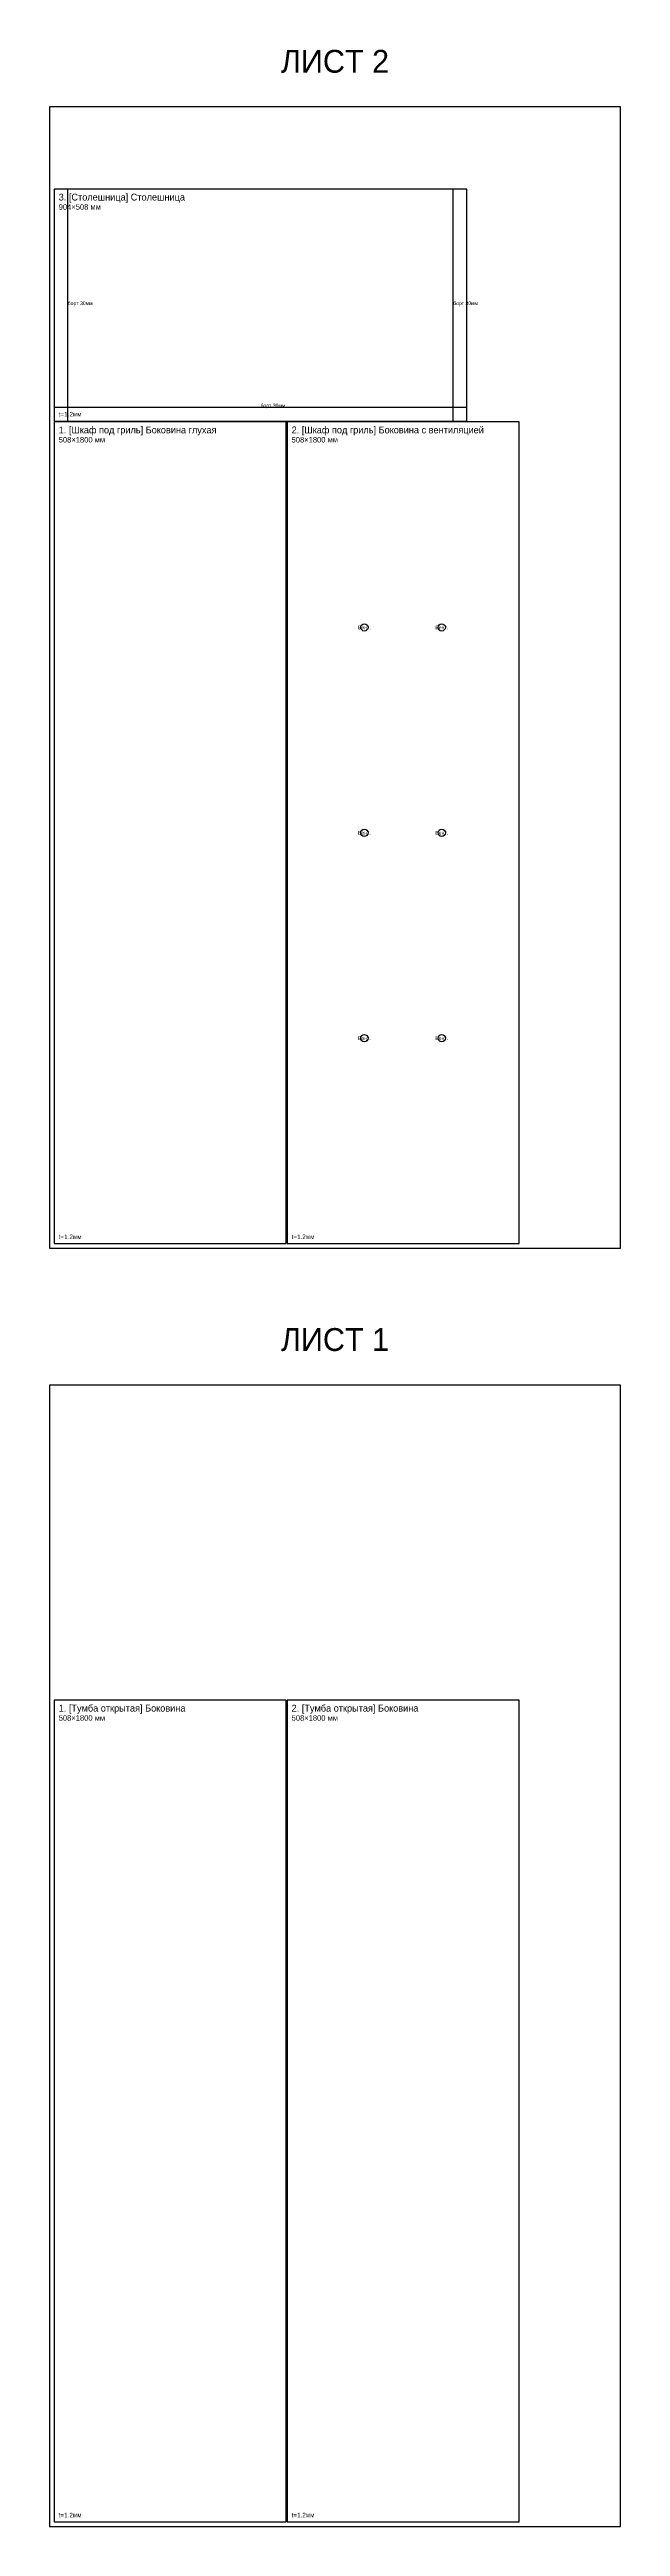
# Model space of a CAD drawing. Header units: metres. Extents: x 0 to 1250, y 0 to 11026.
# Drawn here: x 0 to 1250, y 0 to 5426 of the extents above; entities that cross this region are included whole.
import ezdxf
from ezdxf.enums import TextEntityAlignment as Align

# ---------------------------------------------------------------- set-up
doc = ezdxf.new("R2010")
doc.units = ezdxf.units.M
doc.linetypes.add('DASHED', pattern=[1.524, 1.27, -0.254])
for name, color, linetype in [('BEND', 4, 'Continuous'), ('CUT', 5, 'Continuous'), ('CUTOUT', 6, 'Continuous'), ('SHEET', 1, 'Continuous'), ('TEXT', 7, 'Continuous')]:
    doc.layers.add(name, color=color, linetype=linetype)

msp = doc.modelspace()

# ---------------------------------------------------------------- linework, layer by layer
at = {"layer": 'BEND', "color": 4, "linetype": 'DASHED'}
for p, q in [((40, 4612), (40, 5120)), ((884, 4612), (884, 5120)), ((10, 4642), (914, 4642))]:
    msp.add_line(p, q, dxfattribs=at)
at = {"layer": 'CUT', "color": 5}
for points in [[(10, 4612), (914, 4612), (914, 5120), (10, 5120), (10, 4612)], [(10, 2810), (518, 2810), (518, 4610), (10, 4610), (10, 2810)], [(520, 2810), (1028, 2810), (1028, 4610), (520, 4610), (520, 2810)], [(10, 10), (518, 10), (518, 1810), (10, 1810), (10, 10)], [(520, 10), (1028, 10), (1028, 1810), (520, 1810), (520, 10)]]:
    msp.add_lwpolyline(points, dxfattribs=at)
at = {"layer": 'CUTOUT', "color": 6}
for centre in [(689.3, 4160), (858.7, 4160), (689.3, 3710), (858.7, 3710), (689.3, 3260), (858.7, 3260)]:
    msp.add_circle(centre, 8, dxfattribs=at)
at = {"layer": 'SHEET', "color": 1}
for points in [[(0, 2800), (1250, 2800), (1250, 5300), (0, 5300), (0, 2800)], [(0, 0), (1250, 0), (1250, 2500), (0, 2500), (0, 0)]]:
    msp.add_lwpolyline(points, dxfattribs=at)

# ---------------------------------------------------------------- texts
at = {"layer": 'BEND', "color": 4}
for p in [(40, 4866), (884, 4866), (462, 4642)]:
    msp.add_text('борт 30мм', height=8, dxfattribs=at).set_placement(p)
at = {"layer": 'TEXT', "color": 7}
for s, p in [('ЛИСТ 2', (625, 5400)), ('ЛИСТ 1', (625, 2600))]:
    msp.add_text(s, height=50, dxfattribs=at).set_placement(p, align=Align.MIDDLE_CENTER)
for s, p in [('3. [Столешница] Столешница', (20, 5095)), ('1. [Шкаф под гриль] Боковина глухая', (20, 4585)), ('2. [Шкаф под гриль] Боковина с вентиляцией', (530, 4585)), ('1. [Тумба открытая] Боковина', (20, 1785)), ('2. [Тумба открытая] Боковина', (530, 1785))]:
    msp.add_text(s, height=15, dxfattribs=at).set_placement(p)
at = {"layer": 'TEXT', "color": 3}
for s, p in [('904×508 мм', (20, 5075)), ('508×1800 мм', (20, 4565)), ('508×1800 мм', (530, 4565)), ('508×1800 мм', (20, 1765)), ('508×1800 мм', (530, 1765))]:
    msp.add_text(s, height=12, dxfattribs=at).set_placement(p)
at = {"layer": 'TEXT', "color": 8}
for p in [(20, 4622), (20, 2820), (530, 2820), (20, 20), (530, 20)]:
    msp.add_text('t=1.2мм', height=10, dxfattribs=at).set_placement(p)
at = {"layer": 'TEXT', "color": 6}
for p in [(689.3, 4160), (858.7, 4160), (689.3, 3710), (858.7, 3710), (689.3, 3260), (858.7, 3260)]:
    msp.add_text('Вент.', height=8, dxfattribs=at).set_placement(p, align=Align.MIDDLE_CENTER)

doc.saveas('drawing.dxf')
